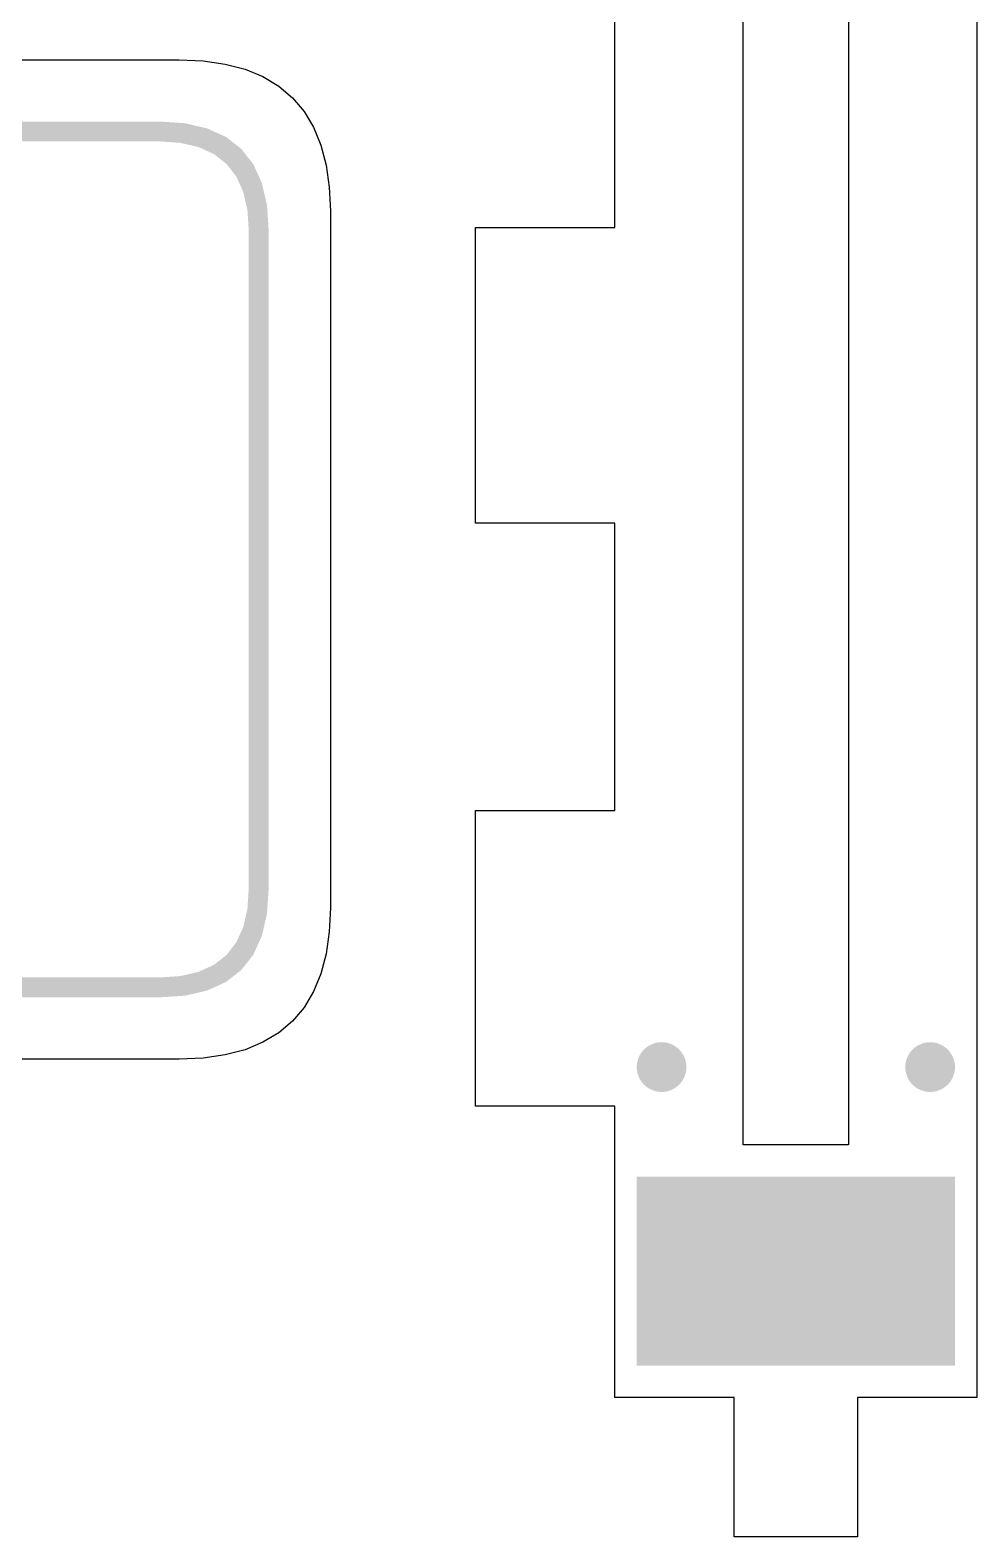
# Model space of a CAD drawing. Header units: millimetres. Extents: x 6 to 441, y 6 to 299.
# Drawn here: x 196 to 215.04, y 13.36 to 43.64 of the extents above; entities that cross this region are included whole.
import ezdxf

# ---------------------------------------------------------------- set-up
doc = ezdxf.new("R2010")
doc.units = ezdxf.units.MM
doc.layers.add('CUT', color=1, linetype='Continuous')
doc.layers.add('RASTER', color=7, linetype='Continuous')

msp = doc.modelspace()

# ---------------------------------------------------------------- hatches: boundary and pattern name
at = {"layer": 'RASTER'}
h = msp.add_hatch(color=7, dxfattribs=at)
h.paths.add_polyline_path([(139.2, 39.6), (139.234, 40.116), (139.337, 40.563), (139.509, 40.941), (139.75, 41.25), (140.059, 41.491), (140.438, 41.663), (140.884, 41.766), (141.4, 41.8), (198.6, 41.8), (199.116, 41.766), (199.563, 41.662), (199.941, 41.491), (200.25, 41.25), (200.491, 40.941), (200.663, 40.563), (200.766, 40.116), (200.8, 39.6), (200.8, 26.4), (200.766, 25.884), (200.663, 25.438), (200.491, 25.059), (200.25, 24.75), (199.941, 24.509), (199.563, 24.337), (199.116, 24.234), (198.6, 24.2), (141.4, 24.2), (140.884, 24.234), (140.438, 24.338), (140.059, 24.509), (139.75, 24.75), (139.509, 25.059), (139.337, 25.438), (139.234, 25.884), (139.2, 26.4)])
h.paths.add_polyline_path([(139.6, 39.6), (139.6, 26.4), (139.628, 25.978), (139.712, 25.612), (139.853, 25.303), (140.05, 25.05), (140.303, 24.853), (140.613, 24.713), (140.978, 24.628), (141.4, 24.6), (198.6, 24.6), (199.022, 24.628), (199.388, 24.713), (199.697, 24.853), (199.95, 25.05), (200.147, 25.303), (200.288, 25.612), (200.372, 25.978), (200.4, 26.4), (200.4, 39.6), (200.372, 40.022), (200.288, 40.388), (200.147, 40.697), (199.95, 40.95), (199.697, 41.147), (199.388, 41.287), (199.022, 41.372), (198.6, 41.4), (141.4, 41.4), (140.978, 41.372), (140.613, 41.287), (140.303, 41.147), (140.05, 40.95), (139.853, 40.697), (139.712, 40.388), (139.628, 40.022), (139.6, 39.6)], flags=0)
for points in [[(209.2, 22.799), (209.196, 22.734), (209.183, 22.67), (209.162, 22.608), (209.133, 22.549), (209.097, 22.495), (209.054, 22.445), (209.004, 22.402), (208.95, 22.366), (208.891, 22.337), (208.829, 22.316), (208.765, 22.303), (208.7, 22.299), (208.635, 22.303), (208.571, 22.316), (208.509, 22.337), (208.45, 22.366), (208.396, 22.402), (208.346, 22.445), (208.303, 22.495), (208.267, 22.549), (208.238, 22.608), (208.217, 22.67), (208.204, 22.734), (208.2, 22.799), (208.204, 22.864), (208.217, 22.928), (208.238, 22.99), (208.267, 23.049), (208.303, 23.103), (208.346, 23.153), (208.396, 23.196), (208.45, 23.232), (208.509, 23.261), (208.571, 23.282), (208.635, 23.295), (208.7, 23.299), (208.765, 23.295), (208.829, 23.282), (208.891, 23.261), (208.95, 23.232), (209.004, 23.196), (209.054, 23.153), (209.097, 23.103), (209.133, 23.049), (209.162, 22.99), (209.183, 22.928), (209.196, 22.864)], [(214.6, 22.799), (214.596, 22.734), (214.583, 22.67), (214.562, 22.608), (214.533, 22.549), (214.497, 22.495), (214.454, 22.445), (214.404, 22.402), (214.35, 22.366), (214.291, 22.337), (214.229, 22.316), (214.165, 22.303), (214.1, 22.299), (214.035, 22.303), (213.971, 22.316), (213.909, 22.337), (213.85, 22.366), (213.796, 22.402), (213.746, 22.445), (213.703, 22.495), (213.667, 22.549), (213.638, 22.608), (213.617, 22.67), (213.604, 22.734), (213.6, 22.799), (213.604, 22.864), (213.617, 22.928), (213.638, 22.99), (213.667, 23.049), (213.703, 23.103), (213.746, 23.153), (213.796, 23.196), (213.85, 23.232), (213.909, 23.261), (213.971, 23.282), (214.035, 23.295), (214.1, 23.299), (214.165, 23.295), (214.229, 23.282), (214.291, 23.261), (214.35, 23.232), (214.404, 23.196), (214.454, 23.153), (214.497, 23.103), (214.533, 23.049), (214.562, 22.99), (214.583, 22.928), (214.596, 22.864)], [(214.6, 20.599), (214.6, 16.799), (208.2, 16.799), (208.2, 20.599)]]:
    msp.add_hatch(color=7, dxfattribs=at).paths.add_polyline_path(points)

# ---------------------------------------------------------------- linework, layer by layer
at = {"layer": 'CUT'}
for points in [[(215.04, 57.24), (215.04, 16.159), (212.64, 16.159), (212.64, 13.359), (210.16, 13.359), (210.16, 16.159), (207.76, 16.159), (207.76, 22.016), (204.96, 22.016), (204.96, 27.954), (207.76, 27.954), (207.76, 33.731), (204.96, 33.731), (204.96, 39.668), (207.76, 39.668), (207.76, 45.445), (204.96, 45.445), (204.96, 51.383), (207.76, 51.383), (207.76, 57.24), (210.16, 57.24), (210.16, 60.04), (212.64, 60.04), (212.64, 57.24)], [(212.46, 52.16), (212.46, 21.239), (210.34, 21.239), (210.34, 52.16)]]:
    msp.add_lwpolyline(points, close=True, dxfattribs=at)
msp.add_lwpolyline([(140.999, 43.04), (199.001, 43.04), (199.483, 43.019), (199.925, 42.956), (200.325, 42.851), (200.685, 42.703), (201.003, 42.512), (201.278, 42.278), (201.512, 42.003), (201.703, 41.685), (201.851, 41.325), (201.956, 40.925), (202.019, 40.483), (202.04, 40.001), (202.04, 25.999), (202.019, 25.517), (201.956, 25.075), (201.851, 24.675), (201.703, 24.315), (201.512, 23.997), (201.278, 23.722), (201.003, 23.488), (200.685, 23.297), (200.325, 23.149), (199.925, 23.044), (199.483, 22.981), (199.001, 22.96), (140.999, 22.96)], dxfattribs=at)

doc.saveas('drawing.dxf')
